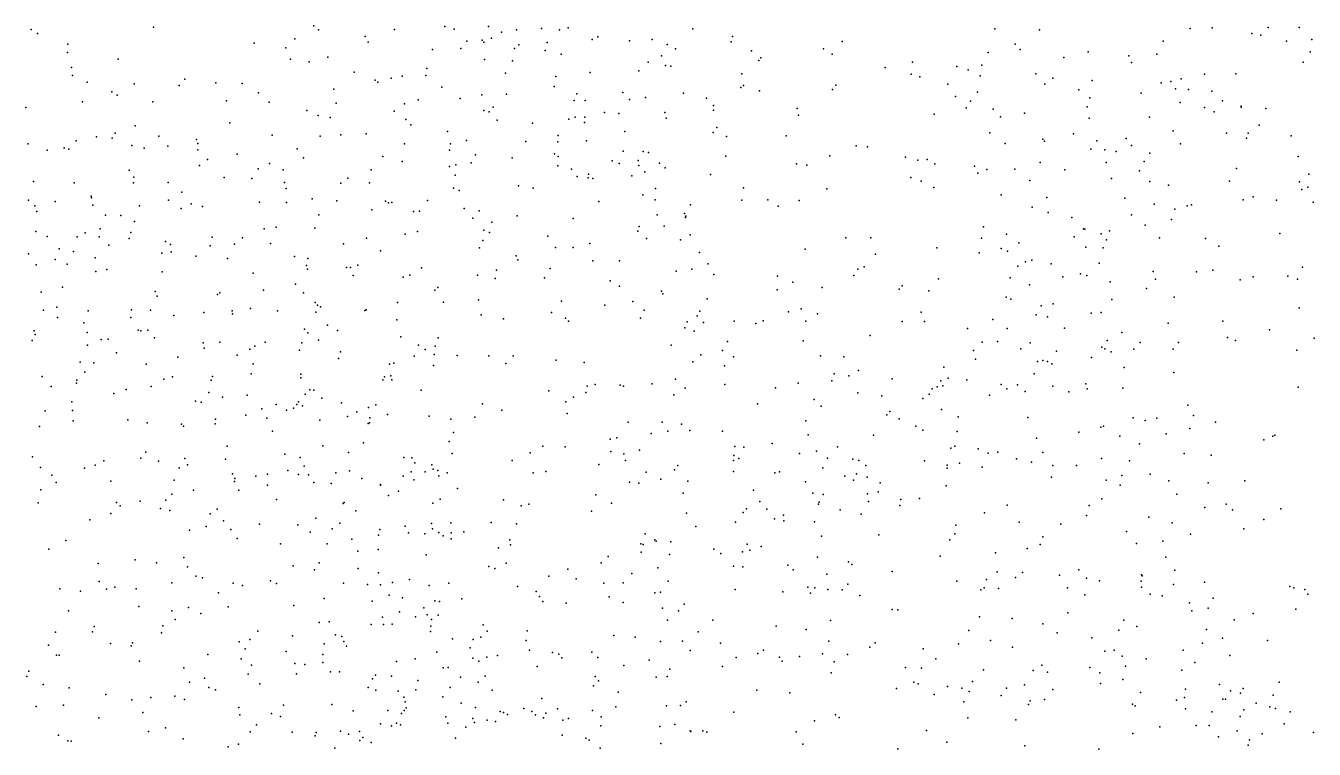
# Model space of a CAD drawing. Header units: metres. Extents: x -25 to 25, y -27.7 to 27.8.
# Drawn here: x 9.102 to 12.194, y 8.686 to 10.421 of the extents above; entities that cross this region are included whole.
import ezdxf

# ---------------------------------------------------------------- set-up
doc = ezdxf.new("R2010")
doc.units = ezdxf.units.M

msp = doc.modelspace()

# ---------------------------------------------------------------- linework, layer by layer
for p in [(9.7931, 10.4208, 2.4454), (10.1081, 10.4192, 10.8357), (10.2124, 10.4189, 10.669), (9.1152, 10.4119, 10.0993), (9.1306, 10.4022, -10.7415), (9.409, 10.4174, 10.2791), (9.7476, 10.3899, -8.3057), (9.8047, 10.411, 14.3709), (9.9166, 10.3953, 10.4925), (9.987, 10.4119, -5.9111), (10.13, 10.4127, 2.13), (10.2199, 10.3908, 12.5163), (10.2436, 10.4056, 11.8446), (10.2801, 10.4112, -6.4284), (10.3399, 10.4139, -7.9508), (10.3826, 10.4113, 2.5419), (10.4039, 10.4156, -9.7354), (10.4617, 10.3882, 10.2421), (10.4751, 10.3941, -11.7948), (10.605, 10.3878, 0.1672), (10.7028, 10.4133, -8.8721), (10.7977, 10.3953, -22.1289), (11.4273, 10.4135, 14.8409), (11.5344, 10.4115, 12.7855), (11.8962, 10.4143, -11.9582), (11.9489, 10.4159, 13.5994), (12.0442, 10.4026, -22.2102), (12.0655, 10.3986, 2.6757), (12.0833, 10.4165, 4.0071), (12.158, 10.4168, -6.185), (9.2029, 10.3768, 12.0534), (9.6506, 10.3789, -20.7518), (9.7263, 10.368, -5.9305), (9.924, 10.3815, -10.7144), (10.078, 10.3636, 12.4523), (10.1462, 10.3667, -16.9321), (10.1606, 10.3836, -7.7064), (10.1978, 10.3866, 1.6833), (10.2018, 10.3817, 14.1831), (10.2748, 10.366, -10.4251), (10.2855, 10.3753, 11.2892), (10.3483, 10.3614, -9.2376), (10.3537, 10.3805, 14.0056), (10.551, 10.3845, -8.5225), (10.6412, 10.3756, 11.0025), (10.6609, 10.3659, 9.9753), (10.7951, 10.3822, 10.9886), (10.8438, 10.3604, -6.6879), (11.0164, 10.3658, -4.9882), (11.0615, 10.3833, 9.3857), (11.4112, 10.357, 2.7696), (11.476, 10.3765, 15.6936), (11.4885, 10.3638, -22.451), (11.6513, 10.3585, 10.8005), (11.8317, 10.3843, 2.3468), (12.1276, 10.3836, 3.609), (12.1845, 10.3583, -7.1486), (12.1878, 10.3876, -6.934), (9.2027, 10.3564, -16.8009), (9.3238, 10.3407, -18.0275), (9.7373, 10.3407, -16.9862), (9.7823, 10.3346, -12.2785), (9.8272, 10.3452, 10.3761), (10.2031, 10.3398, 11.5613), (10.2701, 10.3367, -17.6844), (10.3869, 10.3531, 12.1022), (10.5957, 10.3339, -21.959), (10.6275, 10.349, 13.3022), (10.861, 10.3373, -17.246), (10.8664, 10.3438, 12.2999), (11.0372, 10.3529, 2.551), (11.2298, 10.3337, 10.9269), (11.3967, 10.326, 9.2938), (11.5934, 10.3447, 2.9824), (11.7487, 10.3484, 3.2401), (11.7555, 10.3325, 14.2978), (11.8164, 10.3527, 16.6288), (12.167, 10.3339, 17.1272), (9.2122, 10.3209, 14.5419), (9.2144, 10.302, 2.2852), (9.8899, 10.3094, -7.4686), (9.9794, 10.2951, -8.65), (10.0053, 10.3001, -6.5828), (10.0619, 10.3019, 10.3355), (10.0647, 10.3184, 0.7655), (10.2535, 10.3072, 11.9691), (10.3742, 10.2991, -7.6815), (10.4562, 10.3085, 12.7343), (10.5731, 10.3126, 12.8944), (10.6374, 10.3254, -6.5949), (10.6497, 10.324, -5.4286), (10.8207, 10.3055, -16.8592), (11.1647, 10.3207, 0.4321), (11.2269, 10.3047, 2.632), (11.2476, 10.2982, 9.3523), (11.3365, 10.3229, -7.8413), (11.3633, 10.3155, -9.1652), (11.3922, 10.3009, 15.4661), (11.5259, 10.3057, -12.085), (11.5667, 10.2954, 14.5886), (11.9306, 10.3045, 13.7684), (12.0061, 10.3054, 3.7378), (9.2496, 10.2857, 2.6871), (9.362, 10.282, -20.5078), (9.4702, 10.2779, 10.1675), (9.4838, 10.2931, -6.2135), (9.5584, 10.2842, 12.2668), (9.6217, 10.2826, -7.5597), (9.8412, 10.2688, 2.5284), (9.9403, 10.2901, 12.3697), (9.9468, 10.286, -16.9577), (10.1007, 10.2738, 2.457), (10.3698, 10.2753, -6.6093), (10.818, 10.2728, -7.7586), (10.8246, 10.2777, -11.8892), (10.8625, 10.265, -7.2521), (11.0383, 10.2683, -7.8189), (11.0463, 10.2783, 12.3831), (11.3147, 10.2812, 0.5873), (11.5472, 10.281, 15.9107), (11.6294, 10.2669, 13.1087), (11.6611, 10.2898, 3.111), (11.8263, 10.2839, -7.996), (11.8496, 10.2874, 9.2106), (11.8609, 10.2693, 10.6651), (11.875, 10.294, 13.5291), (11.892, 10.2684, -5.7217), (11.9479, 10.2644, -9.2743), (9.2387, 10.2384, 10.0151), (9.3085, 10.2628, -12.7759), (9.322, 10.2547, 12.1445), (9.4071, 10.2386, 2.3055), (9.5837, 10.2406, -12.5798), (9.661, 10.2603, -10.7762), (9.6862, 10.2379, 10.2108), (9.847, 10.2355, 14.5744), (10.0113, 10.2336, 2.406), (10.0436, 10.2435, 14.5575), (10.145, 10.2465, 11.7223), (10.1966, 10.2555, -8.7817), (10.256, 10.2566, 14.3034), (10.4178, 10.2419, 11.0833), (10.4244, 10.2579, -5.5983), (10.4442, 10.2415, 10.1002), (10.5353, 10.2611, 13.7698), (10.5508, 10.2437, 2.4949), (10.5893, 10.2487, 13.5997), (10.6806, 10.2595, -8.3816), (10.7354, 10.247, -7.4554), (11.3335, 10.251, 12.5808), (11.3693, 10.24, -4.9441), (11.3863, 10.2619, 15.1293), (11.6553, 10.2477, 9.2379), (11.7788, 10.2591, -5.452), (11.8725, 10.2371, 13.9444), (11.974, 10.2408, -6.9266), (9.1023, 10.2248, 11.9758), (9.7765, 10.2179, -6.6997), (9.8042, 10.2055, 12.3149), (9.9865, 10.216, -5.7608), (10.2018, 10.2176, 1.5059), (10.2141, 10.2148, -11.8069), (10.2237, 10.2256, 10.2015), (10.4911, 10.2132, 12.2834), (10.5254, 10.2102, -6.7423), (10.6357, 10.213, 13.1802), (10.7526, 10.2185, -6.9283), (10.7528, 10.2293, 2.4912), (10.953, 10.2221, 10.9102), (10.9565, 10.2069, -5.1829), (11.2819, 10.2089, -22.3101), (11.3591, 10.224, 10.8347), (11.4234, 10.2212, 12.708), (11.4411, 10.2028, 0.8446), (11.4986, 10.2114, 14.797), (11.6493, 10.2267, -22.334), (11.9303, 10.2248, -11.7909), (11.9538, 10.2142, -22.1878), (12.0184, 10.2254, -7.1925), (12.0187, 10.2283, -5.9161), (12.078, 10.2223, 3.6879), (9.365, 10.1806, -16.8427), (9.5917, 10.1881, 2.6614), (9.8323, 10.2008, -21.1846), (10.0143, 10.1961, -21.5368), (10.0263, 10.1835, -7.2036), (10.233, 10.1944, 11.3193), (10.3184, 10.1874, -16.9161), (10.4056, 10.1973, 14.1399), (10.4203, 10.2015, -9.8051), (10.4428, 10.189, -8.9842), (10.4435, 10.2019, -21.8785), (10.6389, 10.1997, -17.4212), (10.7607, 10.1768, 0.2341), (11.654, 10.1991, 14.44), (11.7989, 10.2016, 16.5417), (12.0616, 10.1822, -6.5844), (9.2234, 10.1453, 12.0759), (9.2719, 10.1543, 19.7813), (9.3097, 10.1513, 20.0361), (9.3167, 10.1634, -6.0662), (9.4216, 10.156, -10.7739), (9.5121, 10.148, 14.6239), (9.6934, 10.1585, -12.3882), (9.8086, 10.1563, 10.1483), (9.8586, 10.1593, -8.3587), (9.9191, 10.1614, 14.7433), (10.1142, 10.1672, 11.5804), (10.1599, 10.1457, -6.9096), (10.3025, 10.1434, -10.396), (10.3792, 10.1425, -7.3447), (10.38, 10.1578, 14.6321), (10.4477, 10.1451, 14.4874), (10.5397, 10.1675, 9.8697), (10.7516, 10.1647, 9.4864), (10.7838, 10.1555, 10.9212), (10.9266, 10.1568, 12.4249), (11.4155, 10.1638, 2.7859), (11.5423, 10.1487, 2.9454), (11.5464, 10.1441, 2.0311), (11.6159, 10.1615, 16.0959), (11.6723, 10.145, -9.2781), (11.743, 10.1507, 14.2397), (11.8557, 10.1692, 13.6885), (11.983, 10.1635, 2.4771), (12.031, 10.1513, 10.4045), (12.0357, 10.163, 16.8981), (12.1383, 10.1566, 10.2903), (9.1079, 10.1379, -20.0185), (9.1537, 10.1225, -12.9364), (9.1943, 10.1278, 20.1584), (9.2053, 10.1253, 19.6306), (9.3571, 10.1337, 14.5999), (9.3866, 10.1271, -7.5928), (9.443, 10.1322, 19.7256), (9.5154, 10.1385, 19.8745), (9.5154, 10.1235, -7.2114), (9.6098, 10.1127, 20.0177), (9.7536, 10.1254, 2.334), (10.0111, 10.1374, 12.3495), (10.1188, 10.1227, 1.0467), (10.1213, 10.138, 14.8805), (10.1811, 10.1113, 12.4396), (10.3709, 10.1138, 2.4317), (10.5355, 10.12, -7.0938), (10.5839, 10.1197, 9.627), (10.5966, 10.1168, 12.9523), (11.0948, 10.1329, 10.8437), (11.122, 10.1307, 12.4797), (11.4526, 10.1386, 15.6036), (11.658, 10.1252, -11.8856), (11.6917, 10.1234, 16.2363), (11.7186, 10.1191, -5.2783), (11.7558, 10.1339, 3.3188), (11.7996, 10.1157, 10.5995), (11.8727, 10.1374, 3.4992), (9.5189, 10.0859, -6.922), (9.5385, 10.1001, 12.2008), (9.6869, 10.0903, -18.0082), (9.769, 10.104, 14.8579), (9.959, 10.1072, 10.1035), (10.0058, 10.0955, 14.9757), (10.1187, 10.0831, 11.9436), (10.1341, 10.0876, 2.354), (10.1708, 10.0922, 15.0211), (10.2692, 10.104, 10.0106), (10.3787, 10.0851, -8.5742), (10.3795, 10.1077, 14.8917), (10.5097, 10.0972, 14.7017), (10.5259, 10.091, 13.9546), (10.5721, 10.0975, -16.9487), (10.5733, 10.0861, 14.3593), (10.6228, 10.0917, 13.6193), (10.6368, 10.0801, 13.1025), (10.7817, 10.1086, -5.4171), (10.9514, 10.0902, -8.3953), (10.9764, 10.0863, 9.4208), (11.0317, 10.1091, -8.7919), (11.2134, 10.1059, -8.9992), (11.2427, 10.099, 0.4354), (11.2648, 10.1003, -8.0652), (11.2834, 10.0895, 12.5903), (11.3785, 10.0845, -11.9877), (11.5366, 10.0934, 15.8983), (11.6945, 10.0929, 13.3399), (11.7858, 10.0952, 13.5549), (12.007, 10.079, 3.7299), (12.1556, 10.1072, 17.0116), (9.1212, 10.0478, -12.1205), (9.3503, 10.0746, 20.3132), (9.3612, 10.0582, 12.1138), (9.578, 10.0568, 2.2507), (9.6447, 10.0547, -8.0766), (9.6596, 10.078, -5.7228), (9.7196, 10.0755, 19.9068), (9.8749, 10.0555, -17.679), (9.9314, 10.0754, 2.3131), (10.1323, 10.0629, -10.574), (10.4118, 10.0772, 9.8702), (10.4257, 10.0593, 12.5992), (10.4515, 10.0559, -17.3247), (10.4525, 10.0649, 11.0471), (10.4632, 10.0543, 12.3878), (10.5568, 10.0612, -11.7823), (10.588, 10.0705, 2.4649), (10.7453, 10.0641, 12.4346), (11.2257, 10.0571, -22.1352), (11.2505, 10.0483, 9.3899), (11.3871, 10.0678, 0.6349), (11.4084, 10.0764, 15.2733), (11.4752, 10.0767, 14.9277), (11.5114, 10.05, 1.1073), (11.5955, 10.0755, 10.7039), (11.7073, 10.0543, -22.1588), (11.7745, 10.0728, 14.0168), (11.9908, 10.0484, -7.5765), (12.1807, 10.0647, 10.1719), (9.2181, 10.0439, 9.8468), (9.3605, 10.0441, -6.449), (9.444, 10.0453, -20.4827), (9.4768, 10.0221, 19.4727), (9.7235, 10.0449, 12.2037), (9.7269, 10.0305, 19.708), (9.858, 10.0432, -12.1165), (9.9272, 10.0446, 12.2472), (10.1289, 10.0316, 9.9395), (10.1426, 10.0257, 2.3123), (10.2848, 10.0369, 11.1892), (10.3201, 10.0314, 12.4769), (10.6133, 10.0304, 14.2027), (10.8247, 10.032, -11.8674), (11.0244, 10.0301, -22.0595), (11.2808, 10.0331, -4.9462), (11.7991, 10.0471, 16.4479), (11.844, 10.039, 9.3391), (12.1585, 10.0467, -6.1359), (12.1645, 10.0286, 2.5917), (12.1782, 10.0337, 3.8878), (9.1086, 10.0029, 20.423), (9.1237, 9.9893, -16.5291), (9.1728, 9.9992, 19.3615), (9.2589, 10.0121, -11.1241), (9.2601, 10.008, -20.2499), (9.263, 9.9907, 2.0028), (9.3752, 9.9893, 2.6879), (9.4451, 10.0026, 20.4137), (9.499, 9.9942, -16.8432), (9.5266, 9.9875, 14.9293), (9.6629, 9.9979, 9.8863), (9.7282, 9.9975, 2.2382), (9.7897, 10.0062, -21.0181), (9.8485, 10.0012, 19.9637), (9.9653, 10.0002, 2.5044), (9.9724, 9.9962, 9.9043), (9.9807, 9.9971, -21.6714), (10.0659, 10.0017, -11.9336), (10.4771, 9.9999, 15.0511), (10.5826, 10.0158, -8.7341), (10.6122, 10.0036, -9.0788), (10.6975, 9.9918, 14.6851), (10.8206, 10.003, 10.8825), (10.8832, 10.0038, -17.1121), (10.9079, 9.9883, 2.5269), (10.9579, 10.0018, 0.2664), (11.4429, 10.0154, 15.0814), (11.5173, 9.986, -22.0912), (11.5523, 10.0088, 13.1219), (11.7397, 10.0079, -5.5283), (11.8096, 9.9935, -6.7675), (11.8887, 9.9891, -11.7301), (11.8995, 9.9913, 16.5709), (12.0236, 10.0036, 10.2829), (12.0473, 10.0108, 16.8315), (12.1034, 10.0028, -22.0108), (12.1916, 9.9981, -9.5024), (9.1292, 9.9752, -18.303), (9.294, 9.9668, 14.8078), (9.3303, 9.9659, -12.9582), (9.475, 9.9825, -18.2349), (9.8058, 9.9675, 9.8163), (9.9328, 9.9796, -8.1855), (10.0325, 9.9753, 15.1594), (10.0474, 9.9762, 11.6609), (10.1546, 9.9824, 0.8912), (10.1751, 9.9595, -8.3145), (10.1904, 9.9775, 9.7456), (10.281, 9.965, 1.883), (10.4161, 9.9587, -9.8227), (10.6175, 9.9674, 13.9991), (10.6826, 9.9708, 13.3344), (10.6854, 9.9608, -17.1683), (10.6858, 9.9641, 14.84), (11.5557, 9.973, 14.5216), (11.6123, 9.9609, 14.3007), (11.7555, 9.9675, 16.3087), (11.8512, 9.9566, 2.3341), (11.8592, 9.9812, 10.4529), (9.1264, 9.9278, 9.7479), (9.2449, 9.9247, -6.2842), (9.2809, 9.9342, 19.2731), (9.3542, 9.9251, 20.5457), (9.3631, 9.9515, -6.8309), (9.6746, 9.934, -20.5841), (9.7029, 9.9382, 20.3532), (9.796, 9.9352, 12.0986), (10.0421, 9.9274, -16.9901), (10.2012, 9.9309, -17.1644), (10.2146, 9.9252, 1.3404), (10.2204, 9.9503, 2.1155), (10.571, 9.9286, 9.3725), (10.5742, 9.9395, 12.8779), (10.6342, 9.9404, 10.9532), (11.4007, 9.9384, 2.818), (11.6402, 9.9341, 9.3915), (11.6436, 9.9328, 16.1266), (11.7027, 9.9295, 13.9608), (11.788, 9.9424, -7.1332), (9.1539, 9.9155, 14.7336), (9.2259, 9.915, -7.6127), (9.2786, 9.9146, -7.2458), (9.3014, 9.8949, -11.4422), (9.3504, 9.9106, -10.957), (9.4378, 9.9033, 9.712), (9.4497, 9.8963, 12.0298), (9.5492, 9.9142, 19.3458), (9.603, 9.8975, -12.6642), (9.6227, 9.9123, 15.071), (9.6892, 9.8985, -12.4225), (9.8647, 9.8978, 20.2377), (9.9196, 9.9117, 2.2116), (10.0129, 9.9212, 11.8659), (10.1989, 9.9059, 15.2499), (10.3552, 9.9163, 0.5046), (10.4554, 9.8985, 12.5843), (10.5919, 9.9108, -9.3098), (10.6735, 9.9076, -22.0186), (10.6961, 9.9199, 2.4842), (11.0698, 9.9122, -5.104), (11.1296, 9.9123, -8.8169), (11.3957, 9.9117, 12.7831), (11.4556, 9.9209, 0.7736), (11.4855, 9.9007, 2.9466), (11.6178, 9.9145, 3.1309), (11.6826, 9.9217, 10.595), (11.6958, 9.9078, 3.2912), (11.8223, 9.9123, 9.4287), (11.9329, 9.9105, -5.9333), (12.1113, 9.9231, 9.4619), (9.1086, 9.8741, 20.6245), (9.1828, 9.8857, -19.5396), (9.2172, 9.8796, -19.8267), (9.2691, 9.8648, 9.6892), (9.4285, 9.8754, -5.6733), (9.451, 9.8792, 15.0256), (9.5102, 9.8688, 2.0951), (9.5447, 9.8929, 20.5112), (9.5867, 9.8629, 9.6559), (9.747, 9.8676, -7.9036), (9.7793, 9.8631, -16.968), (9.9532, 9.8812, 19.8782), (10.1907, 9.8885, 1.124), (10.279, 9.8691, 9.4202), (10.3731, 9.889, -11.8087), (10.4156, 9.8892, -8.3869), (10.7188, 9.8771, -8.9293), (10.9726, 9.8855, 10.8305), (11.141, 9.8729, 10.7922), (11.288, 9.8888, -8.1989), (11.3903, 9.8762, -21.9285), (11.443, 9.8865, -9.1966), (11.4577, 9.8807, 15.6147), (11.6461, 9.8904, 13.4871), (11.6872, 9.8886, 13.7453), (11.9649, 9.8925, 3.8581), (9.1275, 9.8476, -18.6024), (9.173, 9.8606, -19.3231), (9.202, 9.8491, 19.1119), (9.2707, 9.8314, -6.5545), (9.2965, 9.8363, 14.9737), (9.7759, 9.8464, 2.1826), (9.7782, 9.8375, 19.4583), (9.8721, 9.8414, 11.922), (9.8817, 9.8414, 19.6265), (9.8991, 9.8465, 9.5675), (10.0516, 9.8402, 9.4939), (10.2314, 9.8348, 0.7481), (10.2829, 9.8596, 1.6967), (10.3604, 9.8386, -10.0454), (10.4631, 9.8571, 11.0363), (10.5271, 9.8571, 0.3747), (10.663, 9.8326, 12.5281), (10.7005, 9.837, 13.5751), (10.7393, 9.8501, 9.3411), (11.0991, 9.8375, -11.8939), (11.1142, 9.8432, 2.6446), (11.4824, 9.8447, 9.4357), (11.5009, 9.8547, 1.756), (11.516, 9.8588, 13.1294), (11.5624, 9.8503, 13.3065), (11.6779, 9.8517, -21.9353), (11.8073, 9.832, -7.7273), (11.9507, 9.8348, 10.2611), (12.1657, 9.8423, 9.5876), (9.4294, 9.8308, -20.2588), (9.6476, 9.8279, -17.8533), (9.7492, 9.8014, 15.2158), (9.8881, 9.8224, -5.6375), (10.0075, 9.8183, 20.0337), (10.0237, 9.8227, 11.6037), (10.1859, 9.8232, 2.2251), (10.2283, 9.8148, -5.6585), (10.3467, 9.8167, -22.043), (10.5049, 9.8091, -5.6153), (10.7531, 9.8242, 14.004), (10.9058, 9.8201, 9.3485), (10.9427, 9.8062, -5.2981), (11.089, 9.8221, 9.3748), (11.2925, 9.8142, 10.7611), (11.4641, 9.8162, 10.7001), (11.5909, 9.8191, 13.8954), (11.6327, 9.8257, -4.9988), (11.6479, 9.8219, 2.0974), (11.7043, 9.807, -5.3443), (11.8133, 9.8132, -9.4047), (11.9116, 9.8309, -6.3748), (12.0164, 9.8117, 16.5897), (12.0476, 9.8186, -9.509), (12.1302, 9.8201, 16.7718), (12.1541, 9.8134, -11.6207), (9.139, 9.782, 11.696), (9.1901, 9.794, -18.8266), (9.4125, 9.784, 2), (9.4178, 9.7726, 19.043), (9.5625, 9.7766, 20.6326), (9.5678, 9.7806, -12.8851), (9.6726, 9.7871, 19.2835), (9.7691, 9.7807, -21.213), (10.0842, 9.7871, 11.4358), (10.091, 9.7936, 15.3243), (10.5266, 9.7965, -9.5758), (10.6274, 9.7843, 15.1664), (10.6312, 9.778, 13.0496), (10.9056, 9.7874, 0.247), (11.0135, 9.7933, -21.8915), (11.1978, 9.7893, -8.3983), (11.2053, 9.7977, 0.3612), (11.2695, 9.7852, -8.9731), (11.455, 9.7699, 15.2882), (11.5109, 9.7997, 1.3196), (11.7917, 9.7912, 9.552), (11.858, 9.7705, 16.3721), (9.1452, 9.7387, -6.3714), (9.1766, 9.746, -7.0207), (9.3562, 9.7397, 15.1205), (9.4012, 9.7393, 11.8547), (9.6419, 9.7432, -18.165), (9.7964, 9.7576, -17.3656), (9.8019, 9.7513, -20.9842), (9.8092, 9.7468, 20.482), (9.9189, 9.74, 11.8053), (9.994, 9.7576, 20.2188), (10.105, 9.7579, 2.3339), (10.189, 9.7636, 11.2828), (10.3876, 9.7607, 2.2982), (10.4917, 9.7509, 15.2867), (10.5588, 9.7596, 2.4125), (10.5863, 9.7392, 12.6248), (10.737, 9.7663, 13.7983), (10.9631, 9.7421, 12.5726), (11.466, 9.7652, 14.9269), (11.5387, 9.7497, -21.7855), (11.5673, 9.7538, 3.1332), (11.7084, 9.7645, 10.5519), (12.1577, 9.7447, 9.811), (9.1783, 9.7213, 2.6036), (9.2418, 9.7084, 20.876), (9.2522, 9.7374, 18.9492), (9.3547, 9.721, -19.2461), (9.4576, 9.7265, -10.9707), (9.5293, 9.7334, 15.1979), (9.5978, 9.7372, -10.7069), (9.5982, 9.7305, 9.5246), (9.7062, 9.7376, 2.628), (9.7982, 9.734, -12.3136), (9.916, 9.7383, 9.4494), (9.9925, 9.7154, -12.085), (10.1951, 9.728, -11.9045), (10.2484, 9.7182, 15.3813), (10.364, 9.7335, 0.6136), (10.3972, 9.7194, 11.0838), (10.4042, 9.7127, 9.3024), (10.577, 9.7197, 10.9958), (10.6893, 9.7109, 13.2203), (10.713, 9.7252, -9.2063), (10.7194, 9.7364, 10.933), (10.7282, 9.7095, 13.4675), (10.8017, 9.7125, 12.5762), (10.8719, 9.7132, 14.0563), (10.9326, 9.7352, -11.8016), (10.9743, 9.7124, 14.5044), (11.0021, 9.7305, 2.633), (11.2048, 9.7115, 12.6222), (11.2505, 9.7338, 9.4051), (11.2588, 9.7117, -21.7396), (11.4231, 9.7166, 14.2593), (11.5267, 9.728, 13.5883), (11.5536, 9.7232, 15.9333), (11.6585, 9.7314, -6.9643), (11.6829, 9.7337, 16.1453), (11.8436, 9.7081, 10.3471), (11.9745, 9.7126, -6.0464), (9.1222, 9.6891, 11.4115), (9.1247, 9.6805, 18.8343), (9.2498, 9.6855, 9.5554), (9.3719, 9.6912, -11.7977), (9.3783, 9.6892, -19.5235), (9.3954, 9.6909, -18.8917), (9.7713, 9.6937, 2.1363), (9.7794, 9.685, 11.8708), (9.8261, 9.7034, -7.7865), (9.85, 9.6905, 19.3779), (10.6833, 9.6969, 2.4867), (10.7063, 9.6883, -22.0619), (10.8543, 9.7068, 2.5955), (11.1283, 9.6781, -4.9525), (11.3616, 9.6948, 12.8256), (11.457, 9.6952, 13.8475), (11.5948, 9.6961, -9.2565), (11.7321, 9.6853, -7.4922), (12.0868, 9.6919, 9.9468), (9.1176, 9.6661, 14.9906), (9.2502, 9.6552, 21.2944), (9.2829, 9.6687, 21.0626), (9.3003, 9.6696, 11.6381), (9.4111, 9.6724, 21.2325), (9.528, 9.661, 18.8338), (9.5303, 9.6475, 20.8463), (9.568, 9.6626, 21.5058), (9.6402, 9.6458, 21.3095), (9.6521, 9.653, 20.7158), (9.6768, 9.6623, -12.6017), (9.7651, 9.6606, 15.3154), (9.805, 9.6672, 19.2268), (10.0021, 9.6748, 19.6279), (10.0444, 9.6549, 9.4097), (10.0849, 9.6527, 20.056), (10.0916, 9.6726, -10.3585), (10.6505, 9.6552, 9.2287), (10.7858, 9.6635, -9.0031), (10.9679, 9.6654, 14.7351), (11.3968, 9.6626, 13.12), (11.4337, 9.6641, 13.4014), (11.4903, 9.6463, 15.5949), (11.512, 9.6605, 0.9285), (11.6846, 9.6503, -7.726), (11.6918, 9.6463, 3.4221), (11.697, 9.6659, -6.464), (11.7612, 9.6458, 10.4627), (11.7759, 9.6617, 3.5773), (11.8684, 9.6613, 3.8104), (11.9856, 9.6738, 16.4425), (12.0049, 9.6665, 3.9905), (12.1939, 9.672, -11.1366), (9.3204, 9.6363, -12.2411), (9.4673, 9.6266, 11.6985), (9.6098, 9.6308, -17.0077), (9.7592, 9.6427, 19.0761), (9.8525, 9.6233, -20.3273), (9.8575, 9.6387, -20.7982), (10.0345, 9.6288, 15.3973), (10.0609, 9.6444, -22.0011), (10.0826, 9.6327, 19.7712), (10.1374, 9.63, -7.9306), (10.2135, 9.6296, 1.9688), (10.2715, 9.6298, -10.0847), (10.3753, 9.6192, 0.8614), (10.7032, 9.6149, -11.7062), (10.7217, 9.632, 15.1895), (10.7739, 9.6426, -8.7189), (10.8006, 9.6269, 13.721), (11.009, 9.6295, -5.1286), (11.0653, 9.6273, 2.7285), (11.3762, 9.6424, -4.7574), (11.3809, 9.6213, 14.6551), (11.5295, 9.6156, 15.7993), (11.5426, 9.6183, 1.4589), (11.5542, 9.616, 1.2002), (11.5756, 9.6407, -11.7941), (11.6595, 9.6251, -7.237), (11.707, 9.6391, 9.6808), (11.8554, 9.6456, -21.842), (12.152, 9.6434, -9.7093), (9.2332, 9.6139, -12.5156), (9.2438, 9.5907, 21.5814), (9.2658, 9.6123, 11.4017), (9.3915, 9.6096, 2.6217), (9.6432, 9.586, 21.0119), (9.6478, 9.6099, -5.5799), (9.7623, 9.5856, 21.5647), (9.9748, 9.6096, 2.1504), (9.9851, 9.612, 11.6294), (10.0805, 9.6061, 11.4183), (10.2538, 9.6107, 9.3441), (10.4418, 9.6135, 2.3097), (10.7786, 9.6053, 0.2609), (11.0421, 9.5865, 14.6202), (11.1007, 9.5944, 10.8233), (11.3051, 9.6025, 14.0896), (11.5216, 9.5867, 10.6876), (11.5646, 9.6102, 1.6858), (11.7382, 9.6018, -5.0953), (11.8571, 9.5894, 9.7701), (9.142, 9.5798, 18.6142), (9.1629, 9.5561, 10.8765), (9.2239, 9.564, -13.1916), (9.2245, 9.5714, 11.0913), (9.403, 9.5559, 11.4754), (9.4337, 9.5738, 1.9903), (9.4546, 9.5791, -11.6107), (9.5475, 9.571, -19.8566), (9.5504, 9.5797, 18.6465), (9.7621, 9.5768, -17.2452), (9.9591, 9.5718, 2.4068), (9.9631, 9.5788, 20.3881), (9.9781, 9.5817, -5.6345), (9.9805, 9.5716, 19.4619), (10.4497, 9.5569, -8.1169), (10.4685, 9.5606, -22.1545), (10.5288, 9.559, -5.7068), (10.5369, 9.557, 0.4775), (10.6053, 9.5624, 11.0045), (10.6613, 9.5736, 12.6162), (10.7798, 9.5607, 13.5043), (10.9016, 9.5531, 2.6746), (10.9559, 9.564, 14.9315), (11.0368, 9.5697, 14.0988), (11.0769, 9.5813, 14.3436), (11.1808, 9.5741, 14.2142), (11.2888, 9.5554, 13.0871), (11.2979, 9.5695, 13.2424), (11.3024, 9.5579, 10.7792), (11.3158, 9.5756, 13.7866), (11.3602, 9.5719, 9.5351), (11.4429, 9.5611, -21.6166), (11.4818, 9.5601, 15.2325), (11.5664, 9.5567, 9.6828), (11.6462, 9.5626, 16.0212), (12.1556, 9.5547, 16.5115), (9.3134, 9.5388, 18.5324), (9.3429, 9.5486, 15.2271), (9.5417, 9.5419, 9.4165), (9.5741, 9.53, -18.8597), (9.6334, 9.5349, -17.4617), (9.7727, 9.5372, -21.1568), (9.7841, 9.5477, -21.6544), (9.7937, 9.5475, 18.7864), (9.8128, 9.5283, -12.4093), (10.0507, 9.5473, -20.3984), (10.3572, 9.5455, 1.6275), (10.4163, 9.5306, 15.4233), (10.4464, 9.5413, 1.1199), (10.6574, 9.5361, 13.0747), (10.6845, 9.5523, -8.4147), (10.9937, 9.5245, 13.8968), (11.0986, 9.5407, -11.7652), (11.1566, 9.5336, 2.8596), (11.2551, 9.5271, 12.6737), (11.2703, 9.5379, 13.6259), (11.2771, 9.55, 14.4095), (11.4147, 9.5352, 14.9439), (11.4563, 9.5501, -6.807), (11.5002, 9.5441, 15.4461), (11.6053, 9.5434, 3.3295), (11.6494, 9.5502, 10.5894), (11.7348, 9.5519, -6.2404), (9.1488, 9.4974, 15.1429), (9.213, 9.5191, 9.3995), (9.2141, 9.4984, 21.7295), (9.5097, 9.5208, -13.0993), (9.5233, 9.5184, -19.6332), (9.669, 9.5023, -18.67), (9.7033, 9.5124, 9.4039), (9.7278, 9.4996, -21.3819), (9.7446, 9.5042, 18.5988), (9.7526, 9.5131, 11.7221), (9.7568, 9.5195, 20.7553), (9.7661, 9.5093, -20.0624), (9.8596, 9.5171, 20.5669), (9.8968, 9.4955, 21.5484), (9.9248, 9.5056, 19.0797), (9.9426, 9.5123, 19.2356), (10.1982, 9.5143, 2.1808), (10.2449, 9.4993, 11.2404), (10.3981, 9.5191, 9.2558), (10.4014, 9.4913, -9.8419), (10.8578, 9.5141, 12.6133), (11.0105, 9.5091, 9.2286), (11.1757, 9.4961, 13.748), (11.2995, 9.5012, -8.4084), (11.891, 9.5108, -9.4571), (9.2157, 9.4739, -7.6872), (9.347, 9.4758, 18.3804), (9.3939, 9.4692, 9.3617), (9.4758, 9.4656, 11.3366), (9.4809, 9.4611, -5.5014), (9.5569, 9.4666, 15.3551), (9.5577, 9.4774, 11.5215), (9.6305, 9.4872, 21.8208), (9.6809, 9.4803, -18.282), (9.8081, 9.4753, 20.9813), (9.8742, 9.4838, -21.8738), (9.9238, 9.4673, 18.6815), (9.9273, 9.4688, 9.3794), (9.9278, 9.4809, 21.2888), (9.9704, 9.4887, -20.2066), (10.0704, 9.485, 20.2484), (10.1222, 9.4775, 2.1093), (10.1802, 9.4827, -11.8761), (10.5479, 9.4701, -11.6567), (10.6291, 9.4706, 2.4855), (10.6757, 9.4653, -8.1109), (10.9738, 9.4738, 10.9036), (11.1681, 9.4882, 13.1883), (11.1982, 9.4788, 9.4074), (11.2378, 9.461, 0.3125), (11.3399, 9.4833, -8.1857), (11.5064, 9.4814, -9.0847), (11.6884, 9.4606, -9.2562), (11.7597, 9.481, 16.13), (11.7883, 9.4746, -6.0307), (11.8163, 9.4799, 3.7519), (11.9043, 9.4864, 3.9327), (11.9572, 9.4706, 10.0072), (9.1352, 9.46, 2.4537), (9.6947, 9.4485, 18.4205), (10.1287, 9.4456, 19.8088), (10.5045, 9.4294, 2.3715), (10.5207, 9.4327, 9.1713), (10.6031, 9.4431, 12.8489), (10.643, 9.4486, -5.9103), (10.6958, 9.4503, -9.3388), (10.7737, 9.4485, 15.2505), (10.9794, 9.4404, 13.5921), (11.1364, 9.439, 14.7371), (11.255, 9.4511, -4.4569), (11.3372, 9.4477, 14.7941), (11.5277, 9.4317, 10.725), (11.6291, 9.4462, -21.6088), (11.6822, 9.4586, -4.5551), (11.7271, 9.437, 3.5914), (11.8384, 9.4421, 9.8532), (11.8957, 9.4556, 10.218), (12.0948, 9.4365, -9.7249), (12.0992, 9.4389, -11.684), (9.39, 9.3987, 2.4814), (9.5855, 9.4132, 2.0855), (9.8149, 9.4135, -10.4239), (9.9129, 9.4208, 15.4289), (10.1181, 9.424, -20.6381), (10.3427, 9.4131, -11.7182), (10.3965, 9.4116, -7.7864), (10.5063, 9.4004, 0.7215), (10.5752, 9.4033, 11.0497), (10.804, 9.4119, -7.9263), (10.8252, 9.4103, 2.7231), (10.8935, 9.4194, -5.3126), (10.9998, 9.4012, -8.0483), (11.05, 9.4116, 14.905), (11.3222, 9.408, -7.941), (11.3319, 9.4132, -7.0484), (11.3874, 9.4064, 0.5942), (11.4347, 9.3985, -7.3265), (11.7749, 9.4183, -5.3451), (12.0729, 9.4279, 2.299), (9.1188, 9.3872, 10.4809), (9.2691, 9.3677, 9.2018), (9.2898, 9.3778, 10.7796), (9.3782, 9.3838, -12.2234), (9.4204, 9.3767, 18.2043), (9.4836, 9.383, -7.5992), (9.4907, 9.3685, -11.7554), (9.5815, 9.3819, -19.3362), (9.7243, 9.3934, 15.4049), (9.7606, 9.3856, -12.8824), (9.8769, 9.3976, 20.6966), (10.0091, 9.3856, 20.357), (10.0285, 9.3852, -12.0644), (10.036, 9.3729, 18.5817), (10.0764, 9.3678, 19.5236), (10.1258, 9.3956, 11.3698), (10.2691, 9.3786, -6.0358), (10.3122, 9.3966, 2.2522), (10.4775, 9.3686, -20.4553), (10.537, 9.3945, 0.9995), (10.5412, 9.3782, 1.3872), (10.8007, 9.3784, -8.6506), (10.8014, 9.3909, 10.9854), (10.8136, 9.3832, -8.4406), (10.9592, 9.3954, 15.0788), (11.026, 9.3845, 2.8888), (11.0869, 9.3818, 12.6862), (11.1008, 9.3783, -8.2725), (11.2587, 9.3774, 10.8507), (11.3135, 9.3676, 3.0958), (11.343, 9.3718, -6.2462), (11.4119, 9.3962, 15.0824), (11.4797, 9.3822, -16.9787), (11.5159, 9.3746, 15.3774), (11.5428, 9.3976, 15.625), (11.6834, 9.3837, 1.3831), (11.7506, 9.3778, 1.8624), (11.8818, 9.395, 2.1028), (11.9469, 9.3916, -21.7213), (9.1375, 9.3617, -5.4892), (9.1649, 9.3436, 1.9301), (9.2432, 9.3601, 18.1366), (9.47, 9.3607, 9.2663), (9.5985, 9.3467, -11.259), (9.6541, 9.3412, -19.6002), (9.6827, 9.3461, 11.4209), (9.7308, 9.3546, -21.5449), (9.7571, 9.3446, -7.5292), (9.7705, 9.3646, 11.585), (9.7809, 9.3442, -19.8421), (9.8461, 9.3489, -5.6478), (9.8789, 9.3536, 2.1581), (10.0079, 9.3412, -20.8221), (10.0272, 9.3513, 21.5733), (10.0604, 9.3515, 19.3637), (10.0798, 9.3576, 9.3106), (10.0907, 9.3549, 19.0298), (10.0936, 9.3421, 15.4593), (10.1137, 9.3489, 18.8284), (10.3196, 9.3489, 9.2308), (10.3499, 9.3522, 1.7549), (10.5913, 9.3503, 0.4411), (10.6586, 9.3562, 9.0964), (10.6667, 9.3663, -7.739), (10.8003, 9.3519, -8.8804), (10.8998, 9.349, 9.0735), (10.911, 9.3512, -11.6409), (11.0149, 9.3612, -4.719), (11.0677, 9.3413, -4.4588), (11.0955, 9.3462, -17.2091), (11.1176, 9.3663, 0.1389), (11.1214, 9.3382, 10.9152), (11.3134, 9.3603, 9.5863), (11.3972, 9.3627, -8.8127), (11.5631, 9.3389, -6.0614), (11.5666, 9.3669, 3.3513), (11.6233, 9.3668, 9.7923), (11.7319, 9.3429, 10.5277), (11.8003, 9.3457, -4.3643), (9.1385, 9.3083, -12.6785), (9.1754, 9.3255, 9.048), (9.3064, 9.3292, 15.314), (9.4581, 9.3316, 15.3752), (9.5051, 9.3077, -13.175), (9.6035, 9.3279, -18.0341), (9.6036, 9.3355, 11.2875), (9.6136, 9.3073, -17.5295), (9.682, 9.3193, -18.9495), (9.7934, 9.3261, -12.6831), (9.8349, 9.3235, 9.3112), (9.9087, 9.3352, 18.3742), (9.9531, 9.3212, 20.9503), (9.9534, 9.3196, 2.2105), (10.0337, 9.3322, 11.4911), (10.1381, 9.3116, 19.9734), (10.5507, 9.3264, -6.1973), (10.5731, 9.3238, 2.4766), (10.6258, 9.3341, 12.9625), (10.6907, 9.3288, -20.4822), (10.8487, 9.3075, 15.2469), (10.9735, 9.3275, -4.9416), (11.0882, 9.3314, -4.202), (11.1525, 9.3249, -6.8306), (11.3104, 9.318, -7.5572), (11.6944, 9.3313, -16.8211), (11.728, 9.3192, 1.5991), (11.8448, 9.3294, 16.1405), (11.9396, 9.3249, 10.0933), (12.0276, 9.3298, 16.2723), (9.1323, 9.2773, 15.2215), (9.3197, 9.2779, 10.6548), (9.3768, 9.2813, 22.0045), (9.4387, 9.2836, 10.8987), (9.453, 9.2982, -17.0899), (9.7039, 9.2851, 21.9718), (9.8637, 9.2756, -18.6671), (9.8663, 9.2777, 21.872), (9.973, 9.2947, -10.2593), (9.9963, 9.3047, 21.7265), (10.0793, 9.2763, 2.1923), (10.0968, 9.286, 21.3332), (10.2484, 9.2845, -7.5176), (10.4705, 9.2962, 15.4516), (10.5081, 9.2759, 9.1219), (10.6798, 9.2999, 2.6138), (10.8639, 9.2801, 13.0713), (10.991, 9.3, -5.9504), (11.0062, 9.2785, -6.3024), (11.0153, 9.2968, -3.8843), (11.1218, 9.2986, -21.6466), (11.1246, 9.2803, 9.3113), (11.1473, 9.3032, 3.0332), (11.202, 9.2852, 14.8993), (11.2465, 9.2878, -21.3931), (11.6845, 9.2867, 3.5639), (11.8641, 9.298, -9.4188), (9.3067, 9.2512, 17.9889), (9.3286, 9.2701, 2.0192), (9.4253, 9.2633, -5.4242), (9.4476, 9.2588, -12.034), (9.5447, 9.251, 22.0319), (9.5615, 9.2617, 11.1242), (9.8943, 9.2579, 11.5408), (10.2911, 9.2695, 11.2638), (10.3092, 9.2741, -22.1651), (10.4601, 9.257, 2.3864), (10.6874, 9.2523, 11.0519), (10.8239, 9.2535, -7.5513), (10.832, 9.2629, -20.6287), (10.8808, 9.2618, 2.8816), (10.9207, 9.2478, 12.8152), (11.0045, 9.2739, -5.5625), (11.0562, 9.2602, 9.1665), (11.1068, 9.2495, -8.5215), (11.1999, 9.2708, -6.1044), (11.4031, 9.2534, 9.6808), (11.4572, 9.2711, 10.8186), (11.6474, 9.2463, -17.0141), (11.6537, 9.2704, 10.64), (11.9315, 9.2658, -5.0449), (11.9826, 9.2736, 4.0643), (11.9977, 9.2599, -9.6421), (12.1136, 9.2627, 4.1488), (9.2559, 9.2362, -17.0138), (9.5355, 9.2202, -11.6073), (9.5771, 9.2338, 2.3209), (9.594, 9.213, -17.7766), (9.6632, 9.2258, 18.1171), (9.7552, 9.2242, 15.4404), (9.7985, 9.2403, -21.7331), (9.8373, 9.215, -21.1389), (9.8558, 9.2282, -5.8599), (9.9518, 9.2134, 20.4981), (10.0127, 9.2209, 18.3061), (10.076, 9.2276, -19.9599), (10.0783, 9.2145, 21.1028), (10.1225, 9.2289, 19.8358), (10.219, 9.2302, 18.8964), (10.2801, 9.227, -3.5446), (10.71, 9.2203, -3.8519), (10.8055, 9.2309, -22.0577), (10.899, 9.2389, -4.0623), (10.9214, 9.2339, -20.4325), (10.9946, 9.2311, 11.0001), (11.3338, 9.2232, 0.2719), (11.4857, 9.2307, 15.3266), (11.5862, 9.2258, -3.7999), (11.7974, 9.2429, 16.0095), (11.8532, 9.229, 10.3208), (12.0246, 9.2143, -4.8548), (12.0726, 9.2372, -9.8814), (9.1988, 9.1869, 2.0185), (9.4948, 9.2113, 9.0952), (9.6098, 9.1915, 2.1796), (9.785, 9.2064, 11.4106), (9.8846, 9.19, -19.7321), (9.9484, 9.1992, 15.4574), (10.0208, 9.205, -22.039), (10.0595, 9.2029, 9.2176), (10.0937, 9.2059, 20.0858), (10.1038, 9.1981, -3.7607), (10.1234, 9.2054, 19.4387), (10.1234, 9.1908, 21.5116), (10.1536, 9.2077, 19.1649), (10.2641, 9.1887, 15.4852), (10.5886, 9.203, -20.7014), (10.6118, 9.1883, 1.0901), (10.6148, 9.185, 12.9112), (10.65, 9.1838, 9.002), (11.0117, 9.1968, -3.6731), (11.1494, 9.2006, 10.9849), (11.3194, 9.1884, 3.1609), (11.3313, 9.2027, 15.0918), (11.5428, 9.1959, 3.3653), (11.7431, 9.2081, -21.4639), (11.8304, 9.1848, 2.0892), (11.8968, 9.2018, -4.1277), (9.1573, 9.1658, 17.8313), (9.7133, 9.1787, -19.2615), (9.8251, 9.1791, -12.9669), (9.8994, 9.1612, 18.1682), (9.948, 9.1654, -18.4761), (10.0632, 9.152, -7.361), (10.2368, 9.1688, -9.9628), (10.265, 9.1766, 18.7524), (10.5785, 9.1784, -9.5191), (10.5789, 9.1589, -6.4443), (10.5836, 9.1772, 2.5706), (10.6471, 9.1533, -7.4431), (10.7529, 9.1659, -9.0595), (10.77, 9.1553, -3.6182), (10.8221, 9.1595, 15.3367), (10.833, 9.1776, 11.0467), (10.8394, 9.1632, -6.4901), (10.8668, 9.172, 12.6838), (11.429, 9.1574, -21.215), (11.5054, 9.1678, -5.8816), (11.5366, 9.1774, 15.5236), (11.7675, 9.1793, 3.7323), (9.2759, 9.1315, -13.2186), (9.3649, 9.1405, 2.2462), (9.4162, 9.133, 10.6275), (9.4813, 9.1461, 15.414), (9.4901, 9.1238, 17.9011), (9.744, 9.1258, -10.4357), (9.806, 9.1329, -19.4853), (10.2137, 9.1243, 18.4414), (10.2553, 9.1322, -3.9358), (10.483, 9.1332, -20.1656), (10.5001, 9.1485, -3.9306), (10.6188, 9.121, 1.3359), (10.8007, 9.1253, -8.8046), (10.8225, 9.1235, -17.2236), (10.9305, 9.1276, -11.626), (11.0022, 9.1464, -5.1835), (11.0767, 9.1358, 15.1254), (11.0842, 9.1293, -5.4051), (11.2965, 9.149, 9.5647), (11.8379, 9.1471, -5.5634), (9.5106, 9.1014, 8.9238), (9.5262, 9.0969, 10.8559), (9.6898, 9.0903, 9.0483), (9.795, 9.1161, -13.1925), (9.9001, 9.1192, -3.397), (9.9486, 9.1093, -12.178), (10.0231, 9.0929, 2.0606), (10.2276, 9.1193, -3.1373), (10.3577, 9.1015, -9.7698), (10.4028, 9.1176, -7.3834), (10.4232, 9.0945, 15.4978), (10.5566, 9.1073, -22.1316), (10.6437, 9.0895, -11.5621), (10.9435, 9.1161, -6.7875), (11.0248, 9.1062, -8.66), (11.1808, 9.1123, -17.4215), (11.4078, 9.0936, 15.3283), (11.4331, 9.1117, 10.9121), (11.4775, 9.0979, -16.5963), (11.4936, 9.11, 0.4503), (11.5828, 9.1036, 10.7793), (11.6294, 9.1165, 9.823), (11.6475, 9.0963, -8.9995), (11.6783, 9.0902, 10.6582), (11.7788, 9.0894, 10.4825), (11.7791, 9.1043, 0.9113), (11.7808, 9.1022, 9.9317), (11.8596, 9.1154, -11.8429), (9.184, 9.0712, 10.03), (9.234, 9.0654, 17.7387), (9.2782, 9.0887, -5.5083), (9.2958, 9.0699, 8.6329), (9.3164, 9.0748, 15.3771), (9.3673, 9.0706, -7.5241), (9.4527, 9.0849, 22.1043), (9.5647, 9.0612, 2.1815), (9.5999, 9.0843, -5.5451), (9.6222, 9.0791, -7.4033), (9.7038, 9.0838, 11.1457), (9.8647, 9.0843, -18.2671), (9.9222, 9.081, 11.4648), (9.9531, 9.0804, -10.1534), (9.9822, 9.0857, 9.1392), (10.07, 9.0792, 20.8886), (10.1173, 9.0841, -18.5848), (10.2818, 9.0762, 11.3548), (10.3269, 9.0641, -20.0052), (10.4897, 9.0848, 11.2091), (10.5357, 9.085, -3.447), (10.6121, 9.0615, 0.6078), (10.6253, 9.0632, -9.3387), (10.8046, 9.0696, -20.908), (10.9186, 9.0634, 3.0212), (10.9791, 9.075, 15.2637), (10.9851, 9.0602, -4.7329), (10.9959, 9.0732, -7.0987), (11.0271, 9.069, -21.1769), (11.0615, 9.0683, -17.0418), (11.075, 9.082, -21.4869), (11.336, 9.089, -16.8013), (11.3938, 9.0683, -21.0099), (11.4018, 9.0732, 9.6561), (11.4362, 9.072, 3.2833), (11.6016, 9.0731, -3.565), (11.7794, 9.0745, -3.8153), (11.8562, 9.0813, 1.3068), (11.9309, 9.0866, 16.0675), (12.135, 9.0765, -4.4062), (12.1448, 9.0734, -21.5483), (12.1712, 9.0689, -10.3634), (9.3735, 9.0281, 10.2612), (9.5883, 9.028, -17.1972), (9.7456, 9.0306, -10.9943), (9.8183, 9.0478, 2.2686), (9.9338, 9.0416, 21.9298), (9.9742, 9.0559, 20.3469), (10.006, 9.0492, -3.9434), (10.0839, 9.0419, 19.7896), (10.0947, 9.0404, 21.7255), (10.1485, 9.047, 21.5619), (10.3349, 9.0524, 9.0288), (10.3433, 9.0407, 18.7838), (10.3986, 9.0364, 2.4713), (10.5018, 9.052, -20.8397), (10.5358, 9.0381, 12.6588), (10.6823, 9.034, 8.9506), (11.1037, 9.0549, 9.193), (11.6431, 9.0566, -5.6186), (11.8001, 9.0582, -9.2555), (11.8292, 9.0543, -16.8328), (11.8949, 9.0376, 3.9868), (11.9514, 9.0483, -9.5167), (12.1782, 9.0582, 4.1712), (9.2051, 9.0179, 2.1463), (9.4525, 9.0178, 2.2486), (9.461, 8.9971, 10.4664), (9.4924, 9.0262, -11.8432), (9.5224, 9.0113, 8.7786), (9.9583, 9.0028, 15.4625), (9.9988, 9.0153, 20.6991), (10.0378, 9.0036, 11.5732), (10.0578, 9.0251, 19.9597), (10.0651, 9.0088, -19.6728), (10.0758, 8.997, -21.0324), (10.0917, 9.0076, -11.93), (10.6304, 9.0246, -17.2456), (10.6682, 9.0182, 11.1785), (11.1813, 9.0216, 15.2363), (11.1951, 9.0208, -3.4977), (11.3906, 9.0037, -17.3223), (11.4689, 8.9993, 0.1156), (11.6025, 9.013, -11.8863), (11.9005, 9.018, 2.3384), (11.9391, 9.0245, -5.2926), (12.0477, 9.012, -21.3659), (12.1497, 9.0221, -4.7642), (9.1736, 8.9671, 2.0894), (9.2627, 8.9676, 22.1713), (9.2663, 8.9805, 8.4358), (9.4314, 8.9819, 8.5872), (9.6589, 8.9697, -11.392), (9.8063, 8.9902, 8.9653), (9.8305, 8.9921, -12.8668), (9.9314, 8.985, -3.0363), (9.9608, 8.9856, 18.079), (9.9817, 8.9863, 2.319), (10.0731, 8.9684, -9.9972), (10.0741, 8.9816, -18.341), (10.2001, 8.9849, 19.2844), (10.2094, 8.969, -4.1326), (10.3055, 8.9698, -11.7239), (10.642, 8.9956, 15.4599), (10.7159, 8.9675, -7.305), (10.7509, 8.9957, -22.0072), (10.9029, 8.9814, 0.0716), (10.9749, 8.973, -21.7363), (11.0331, 8.9946, -4.9356), (11.365, 8.9712, 11.0587), (11.5426, 8.9872, -16.2558), (11.7248, 8.9717, -21.1242), (11.7367, 8.9961, 0.6563), (11.7679, 8.9809, 3.7787), (11.9353, 8.9735, 10.1672), (12.0015, 8.9962, -4.0808), (9.1569, 8.9357, 9.8063), (9.3056, 8.9396, 2.266), (9.358, 8.9415, -17.1582), (9.4282, 8.9652, 17.6858), (9.6147, 8.9441, 10.9353), (9.6399, 8.9492, 22.1658), (9.7426, 8.9583, -17.8376), (9.8183, 8.9386, -6.1021), (9.8456, 8.9605, 22.0468), (9.8604, 8.9563, -17.3616), (9.8652, 8.9444, -3.6554), (10.1264, 8.9511, 18.2134), (10.1761, 8.9496, 2.3982), (10.194, 8.9549, -2.8443), (10.3029, 8.9473, 18.4525), (10.5134, 8.959, 12.8028), (10.5646, 8.9546, 1.6473), (10.625, 8.9447, 0.897), (10.6777, 8.9451, -4.115), (10.7696, 8.9402, 0.33), (11.0289, 8.9455, 3.063), (11.1402, 8.9414, -4.4364), (11.3401, 8.9388, -16.5784), (11.4169, 8.9467, -5.4435), (11.5769, 8.9651, 0.2928), (11.6605, 8.9534, 15.743), (11.9262, 8.9407, 16.0128), (11.974, 8.9527, 4.0905), (12.0818, 8.9469, 16.1557), (9.1764, 8.9117, -7.589), (9.1824, 8.9118, 8.1577), (9.3552, 8.9345, 10.0079), (9.5394, 8.9131, 10.6539), (9.6284, 8.9266, 2.368), (9.7274, 8.9204, 11.1225), (9.8152, 8.9131, -12.6154), (9.8721, 8.9337, -18.0996), (10.089, 8.9187, 20.8071), (10.1687, 8.9297, -6.4482), (10.1748, 8.9048, 21.0627), (10.2087, 8.9072, 11.5907), (10.234, 8.9113, 15.5073), (10.3108, 8.9238, -22.0512), (10.3662, 8.9182, -20.9677), (10.3816, 8.9142, 18.8883), (10.3889, 8.9055, 8.8754), (10.4609, 8.9193, 12.5024), (10.4749, 8.9065, -17.3587), (10.6965, 8.9231, -17.5142), (10.8065, 8.9058, 3.0253), (10.859, 8.9157, -11.6431), (10.8724, 8.924, -21.1614), (10.9112, 8.9067, -17.613), (10.9585, 8.9086, 11.2013), (11.0144, 8.9151, -4.0976), (11.0743, 8.9132, 9.0523), (11.1272, 8.9312, -16.8681), (11.2557, 8.9266, 15.374), (11.4697, 8.9308, -0.0858), (11.6917, 8.9217, 3.6483), (11.7138, 8.9238, -15.9568), (11.7329, 8.9094, 10.6484), (11.8795, 8.9241, 10.3852), (11.9916, 8.9113, 0.8905), (9.1098, 8.8732, 22.21), (9.3751, 8.897, 22.2718), (9.4814, 8.8813, 8.3217), (9.619, 8.9029, 15.4415), (9.6443, 8.8881, 17.7313), (9.748, 8.8916, -13.3681), (9.7719, 8.8897, 8.6836), (9.8154, 8.8939, 15.4508), (9.9921, 8.8962, -2.8512), (10.0367, 8.9029, 8.8595), (10.1038, 8.8816, -17.3183), (10.1155, 8.8826, -19.4411), (10.1895, 8.8976, -19.0661), (10.3295, 8.8846, 19.1335), (10.5375, 8.8874, 2.8469), (10.5985, 8.8994, -18.4756), (10.6481, 8.8782, 12.774), (10.7737, 8.8846, -20.3305), (10.9174, 8.8971, 15.3866), (11.0419, 8.8958, -20.4501), (11.2128, 8.8823, 9.3024), (11.2516, 8.8808, 11.1862), (11.2857, 8.9029, -11.8104), (11.4006, 8.8763, 15.5433), (11.5195, 8.8752, 15.6428), (11.5405, 8.8878, 3.4021), (11.6552, 8.8821, 10.7855), (11.741, 8.8858, 9.8625), (11.7904, 8.903, -11.951), (11.8766, 8.8759, 3.9769), (11.9076, 8.8944, -16.1783), (9.1051, 8.8608, 15.2123), (9.4955, 8.8472, 10.1246), (9.5311, 8.8565, 22.3426), (9.636, 8.8659, -5.8538), (9.6643, 8.843, 8.4418), (9.7523, 8.8671, -7.2419), (9.8338, 8.8718, 2.433), (9.855, 8.8721, 11.3266), (9.9341, 8.8554, 8.7309), (9.9415, 8.8635, 20.3236), (9.9799, 8.8617, 11.6609), (10.043, 8.8509, 19.7319), (10.1451, 8.8593, 19.471), (10.1878, 8.847, 21.4245), (10.2045, 8.8613, 8.8352), (10.4684, 8.8608, -18.2672), (10.4769, 8.8506, 11.4013), (10.6153, 8.8589, -11.6506), (10.6411, 8.8609, -9.086), (11.0349, 8.8697, -8.7873), (11.233, 8.8467, -4.9098), (11.2433, 8.843, -8.7788), (11.3736, 8.8483, -15.983), (11.5537, 8.8714, 10.9361), (11.6793, 8.8698, -0.0273), (11.6814, 8.8437, -20.9362), (11.7349, 8.8534, 1.7916), (12.1094, 8.8468, -5.0521), (9.1443, 8.8416, 17.4756), (9.2067, 8.8335, 8.0031), (9.2945, 8.8176, 22.406), (9.4601, 8.8138, 22.5203), (9.5414, 8.8339, -11.6719), (9.5577, 8.829, 10.4196), (9.9241, 8.834, -3.2534), (9.9421, 8.8277, -3.8351), (9.9956, 8.8252, 17.9537), (10.0091, 8.8113, -17.9945), (10.0384, 8.8286, -21.7735), (10.1028, 8.8122, 11.8391), (10.1207, 8.8344, -21.1708), (10.2216, 8.8281, -18.1732), (10.4647, 8.8386, -3.0094), (10.5237, 8.8234, -17.6156), (10.8566, 8.8278, -17.8064), (10.9353, 8.8211, -16.8719), (11.1914, 8.8316, 3.1403), (11.2822, 8.8173, -16.3524), (11.3136, 8.8368, -4.1636), (11.3486, 8.8328, 9.4757), (11.3662, 8.825, -4.4498), (11.4428, 8.8151, 11.1038), (11.4558, 8.8325, -3.2355), (11.4987, 8.8407, -8.8066), (11.5667, 8.8296, -0.2468), (11.7772, 8.8225, 3.8328), (11.8853, 8.83, 0.4529), (11.9662, 8.8415, -16.7181), (11.993, 8.826, -0.2131), (12.0172, 8.8204, -15.8578), (12.0231, 8.8316, -0.446), (12.0952, 8.8159, -0.7229), (9.1271, 8.7886, 9.6589), (9.1932, 8.7922, -12.423), (9.3567, 8.8046, 9.8444), (9.4023, 8.8101, -7.3956), (9.4828, 8.8055, 17.5427), (9.6135, 8.7862, -17.2122), (9.7206, 8.7918, -10.3973), (9.8363, 8.7938, 22.2738), (10.0125, 8.8, -6.3893), (10.0154, 8.7857, -17.6949), (10.1471, 8.7968, -9.8379), (10.1818, 8.7866, 2.5859), (10.297, 8.7836, 12.6479), (10.3402, 8.8075, 1.8925), (10.3778, 8.7829, 18.5693), (10.518, 8.7879, -17.9768), (10.6398, 8.7905, -21.8954), (10.6733, 8.7913, 12.4969), (10.6869, 8.7998, 8.8943), (11.3529, 8.7995, -4.674), (11.5084, 8.7934, 9.6201), (11.5126, 8.8019, -5.2091), (11.5468, 8.8051, -17.2443), (11.7582, 8.7945, -0.4014), (11.7646, 8.7901, 15.8611), (11.8633, 8.8036, 2.3637), (11.8825, 8.8106, 0.0523), (11.8851, 8.7829, 9.9722), (11.9748, 8.8061, -12.0979), (11.9812, 8.8064, 10.1557), (12.0251, 8.7811, 0.2771), (12.0548, 8.7964, 4.1392), (12.0872, 8.7876, 0.6743), (12.1008, 8.7838, -16.2186), (9.2775, 8.7617, 15.31), (9.3834, 8.7743, -12.1151), (9.6156, 8.7689, 8.3012), (9.6919, 8.7719, 2.5642), (9.7138, 8.7651, 22.6017), (9.888, 8.7784, -13.1694), (9.9708, 8.7788, 19.8872), (10.0042, 8.7717, 22.0277), (10.0106, 8.7794, -21.5485), (10.11, 8.7637, -7.1664), (10.1749, 8.7598, 15.4796), (10.1794, 8.7502, 21.0436), (10.2096, 8.7556, -17.9168), (10.229, 8.7524, -4.0359), (10.2404, 8.7764, -19.5784), (10.2487, 8.7747, -2.676), (10.2584, 8.7696, 12.4636), (10.3166, 8.7769, 18.3851), (10.3256, 8.7684, 11.7137), (10.3443, 8.7618, -16.971), (10.3504, 8.7729, 12.8228), (10.3911, 8.7562, 8.7944), (10.4046, 8.7598, 18.9048), (10.4622, 8.7793, 12.2552), (10.4832, 8.7636, -6.7002), (10.8012, 8.775, -6.9714), (10.9949, 8.7546, 11.3476), (11.0449, 8.7685, -11.7383), (11.0541, 8.762, 3.0932), (11.3628, 8.7616, -20.6297), (11.4777, 8.7564, -11.9111), (11.9482, 8.7762, -9.4253), (12.0161, 8.765, -9.9816), (12.1362, 8.7761, 0.0396), (9.1807, 8.7199, 22.5164), (9.3969, 8.729, 8.0595), (9.4375, 8.7379, 2.5669), (9.6408, 8.7281, 10.6265), (9.6561, 8.7447, 10.8173), (9.7412, 8.7275, -10.6111), (9.7969, 8.7186, -12.8446), (9.7988, 8.7265, 2.0496), (9.8572, 8.7292, 2.6234), (9.8766, 8.7222, -10.0577), (9.9027, 8.7286, 11.5021), (9.9534, 8.7473, 17.8019), (9.9802, 8.7426, 20.5863), (9.9916, 8.7491, 15.4452), (10.0011, 8.745, 11.977), (10.1149, 8.7491, 12.149), (10.1581, 8.7395, -6.5366), (10.3895, 8.7202, 11.8949), (10.4821, 8.7425, 2.949), (10.6241, 8.7411, -21.2152), (10.6598, 8.7455, 12.6759), (10.6961, 8.7303, 11.4318), (10.6981, 8.7289, -3.0924), (10.7266, 8.7307, -21.6801), (10.7361, 8.7273, -7.1801), (10.9505, 8.7278, -3.2176), (11.2634, 8.7315, -3.1954), (11.7589, 8.7243, -9.0331), (11.8238, 8.7396, -3.5246), (11.9107, 8.7431, -3.7466), (11.9415, 8.7432, 10.4222), (12.0088, 8.7305, -9.7672), (12.0692, 8.7228, -16.5773), (12.1216, 8.7475, 0.9548), (12.1922, 8.726, -4.7451), (9.2031, 8.7063, 7.9055), (9.2112, 8.7053, -7.4449), (9.4802, 8.7115, 9.9069), (9.588, 8.6917, 2.0472), (9.6125, 8.6987, 10.1856), (9.8441, 8.6892, 17.605), (9.9039, 8.7068, 20.0391), (9.9113, 8.714, 20.3993), (9.931, 8.702, 11.7334), (10.1333, 8.7129, 21.7614), (10.4462, 8.7126, 15.5209), (10.4543, 8.708, -9.4224), (10.4803, 8.6892, 12.035), (10.6259, 8.6996, 1.0896), (10.967, 8.6984, 8.9819), (11.3124, 8.7033, 15.6084), (11.4992, 8.6946, -4.9698), (11.9638, 8.7161, 1.2041), (12.0354, 8.6957, 2.5362), (12.0389, 8.7085, -16.9252), (11.1951, 8.6873, -0.2555), (11.6774, 8.6863, 9.7152)]:
    msp.add_point(p)

doc.saveas('drawing.dxf')
